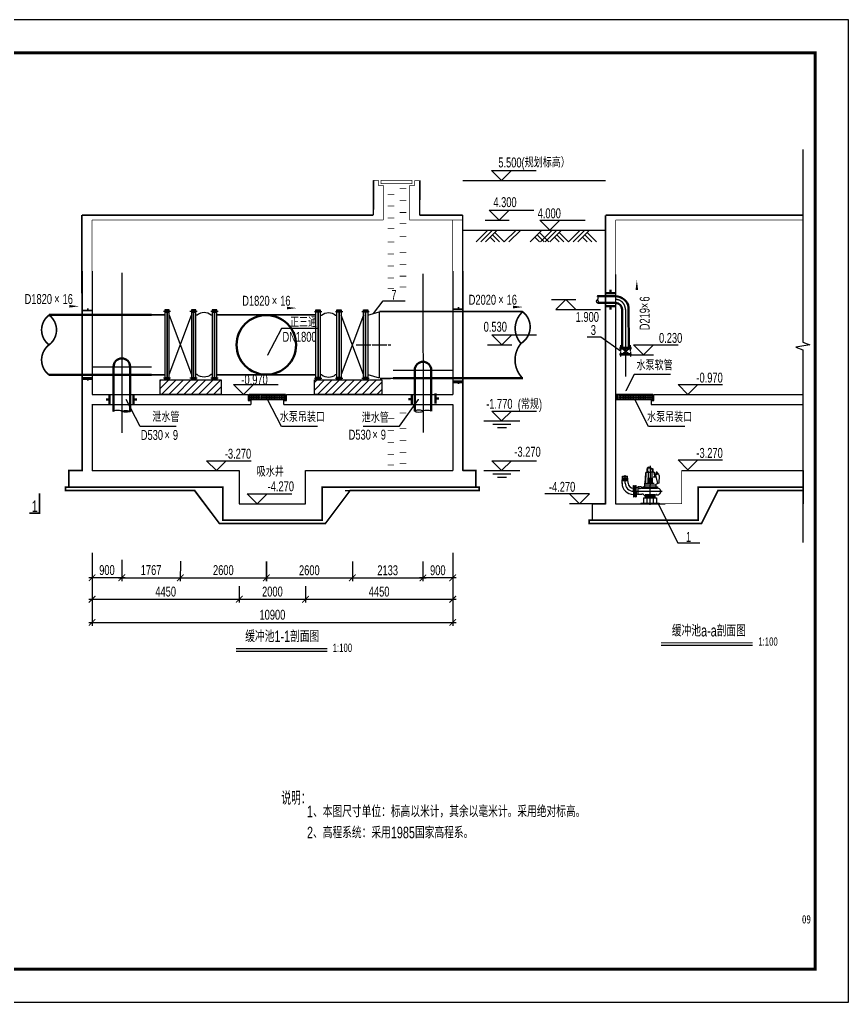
# Model space of a CAD drawing. Header units: millimetres. Extents: x 391693 to 1812786, y 295565 to 825568.
# Drawn here: x 1090551 to 1115595, y 402274 to 431974 of the extents above; entities that cross this region are included whole.
import ezdxf
from ezdxf.enums import TextEntityAlignment as Align

# ---------------------------------------------------------------- set-up
doc = ezdxf.new("R2010")
doc.units = ezdxf.units.MM
doc.header["$LTSCALE"] = 1000
doc.linetypes.add('CENTER', pattern=[50.8, 31.75, -6.35, 6.35, -6.35])
doc.linetypes.add('DOTE', pattern=[2.42, 2, -0.2, 0.02, -0.2])
for name, color, linetype in [('DIM_SYMB', 3, 'Continuous'), ('he -填充', 8, 'Continuous'), ('he-设备', 6, 'Continuous'), ('he-说明', 4, 'Continuous'), ('he-轴线', 8, 'DOTE'), ('TWT_ELEV', 3, 'Continuous'), ('TWT_SYMB', 3, 'Continuous'), ('图框', 7, 'Continuous'), ('地面线', 8, 'Continuous'), ('建筑', 2, 'Continuous'), ('标注', 3, 'Continuous'), ('管道、管件', 4, 'Continuous'), ('细部', 7, 'Continuous'), ('踏步', 2, 'Continuous'), ('阀门', 6, 'Continuous')]:
    doc.layers.add(name, color=color, linetype=linetype)
doc.layers.add('he-外墙', color=2, linetype='Continuous', lineweight=30)
doc.layers.add('he-管道', color=1, linetype='Continuous', lineweight=50)
doc.styles.add('HyStandard', font='fsdb_e.shx', dxfattribs={"width": 0.7, "bigfont": 'tjhzf.shx'})
doc.styles.add('HZ1', font='romans.shx', dxfattribs={"width": 0.65, "bigfont": 'hz1.shx'})
doc.styles.add('黑体', font='simhei.ttf', dxfattribs={"width": 0.8})
doc.dimstyles.new('STANDARD25', dxfattribs={"dimtxt": 300, "dimasz": 200, "dimexe": 100, "dimexo": 300, "dimgap": 80, "dimtad": 1, "dimdec": 0, "dimdsep": 46, "dimtxsty": 'HZ1', "dimblk": 'ARCHTICK', "dimcen": 1, "dimdle": 100, "dimclrd": 256, "dimclre": 256, "dimclrt": 256, "dimadec": 1, "dimazin": 2, "dimtfac": 1, "dimtdec": 0, "dimtix": 1, "dimtmove": 2, "dimatfit": 3, "dimldrblk": 'ARCHTICK', "dimfxl": 1, "dimtolj": 1, "dimtzin": 0, "dimlwd": -1, "dimlwe": -1, "dimarcsym": 0})

# ---------------------------------------------------------------- blocks, each defined once
blk = doc.blocks.new('A$C198E4941')
at = {"layer": 'he-设备', "linetype": 'DOTE', "ltscale": 0.01}
for p, q in [((0, 2020), (-152, 2020)), ((0, 0), (-152, 0))]:
    blk.add_line(p, q, dxfattribs=at)
at = {"layer": 'he-设备'}
for points in [[(-43, -47.5), (-43, 2067.5), (-109, 2067.5), (-109, -47.5)], [(-43, 1996), (-43, 2044), (-109, 2044), (-109, 1996)], [(-43, 24), (-43, -24), (-109, -24), (-109, 24)]]:
    blk.add_lwpolyline(points, close=True, dxfattribs=at)
blk = doc.blocks.new('A$C33117B8F')
at = {"layer": 'he-设备'}
for p, q in [((-459, 871), (211, -929)), ((-459, -929), (211, 871))]:
    blk.add_line(p, q, dxfattribs=at)
for p in [(-416, -1039), (320, -1039)]:
    blk.add_blockref('A$C198E4941', p, dxfattribs=at)
blk = doc.blocks.new('A$C4F47306D')
at = {"layer": 'he-设备'}
for points in [[(219, 830), (181, 830, 0.346931), (-243, 830), (-281, 830)], [(219, -970), (181, -970, -0.346931), (-243, -970), (-281, -970)]]:
    blk.add_lwpolyline(points, format="xyb", dxfattribs=at)
for p in [(-238, -1080), (328, -1080)]:
    blk.add_blockref('A$C198E4941', p, dxfattribs=at)
blk = doc.blocks.new('A$C57A05FC9')
at = {"layer": 'he-设备'}
for p, q in [((0, 1065), (348, 1165)), ((0, 1065), (0, -735)), ((348, 1165), (348, -835)), ((0, -735), (348, -835))]:
    blk.add_line(p, q, dxfattribs=at)
at = {"layer": 'he-设备', "linetype": 'DOTE', "ltscale": 0.1}
blk.add_line((-348, 165), (696, 165), dxfattribs=at)
blk = doc.blocks.new('_ArchTick')
at = {"layer": '细部', "color": 0, "const_width": 0.15}
blk.add_lwpolyline([(-0.5, -0.5), (0.5, 0.5)], dxfattribs=at)
blk = doc.blocks.new('*D66')
at = {"layer": 'Defpoints', "color": 0, "lineweight": 30, "transparency": 16777216}
for p in [(1092739, 416157), (1097189, 415157), (1097189, 414457)]:
    blk.add_point(p, dxfattribs=at)
at = {"layer": '标注', "color": 3, "transparency": 16777216}
for p, q in [((1092739, 415857), (1092739, 414357)), ((1097189, 414857), (1097189, 414357)), ((1092639, 414457), (1097289, 414457))]:
    blk.add_line(p, q, dxfattribs=at)
at = {"layer": '标注', "color": 3, "transparency": 16777216, "xscale": 200, "yscale": 200, "zscale": 200, "rotation": 180}
blk.add_blockref('_ArchTick', (1092739, 414457), dxfattribs=at)
at = {"layer": '标注', "color": 3, "transparency": 16777216, "xscale": 200, "yscale": 200, "zscale": 200}
blk.add_blockref('_ArchTick', (1097189, 414457), dxfattribs=at)
at = {"layer": '标注', "color": 3, "lineweight": -3, "transparency": 16777216, "insert": (1094964, 414687), "char_height": 300, "attachment_point": 5, "style": 'HyStandard'}
blk.add_mtext('\\A1;4450', dxfattribs=at)
blk = doc.blocks.new('*D67')
at = {"layer": 'Defpoints', "color": 0, "lineweight": 30, "transparency": 16777216}
for p in [(1097189, 415157), (1099189, 415157), (1099189, 414457)]:
    blk.add_point(p, dxfattribs=at)
at = {"layer": '标注', "color": 3, "transparency": 16777216}
for p, q in [((1097189, 414857), (1097189, 414357)), ((1099189, 414857), (1099189, 414357)), ((1097089, 414457), (1099289, 414457))]:
    blk.add_line(p, q, dxfattribs=at)
at = {"layer": '标注', "color": 3, "transparency": 16777216, "xscale": 200, "yscale": 200, "zscale": 200, "rotation": 180}
blk.add_blockref('_ArchTick', (1097189, 414457), dxfattribs=at)
at = {"layer": '标注', "color": 3, "transparency": 16777216, "xscale": 200, "yscale": 200, "zscale": 200}
blk.add_blockref('_ArchTick', (1099189, 414457), dxfattribs=at)
at = {"layer": '标注', "color": 3, "lineweight": -3, "transparency": 16777216, "insert": (1098189, 414687), "char_height": 300, "attachment_point": 5, "style": 'HyStandard'}
blk.add_mtext('\\A1;2000', dxfattribs=at)
blk = doc.blocks.new('*D68')
at = {"layer": 'Defpoints', "color": 0, "lineweight": 30, "transparency": 16777216}
for p in [(1103639, 416157), (1099189, 415157), (1103639, 414457)]:
    blk.add_point(p, dxfattribs=at)
at = {"layer": '标注', "color": 3, "transparency": 16777216}
for p, q in [((1103639, 415857), (1103639, 414357)), ((1099189, 414857), (1099189, 414357)), ((1099089, 414457), (1103739, 414457))]:
    blk.add_line(p, q, dxfattribs=at)
at = {"layer": '标注', "color": 3, "transparency": 16777216, "xscale": 200, "yscale": 200, "zscale": 200, "rotation": 180}
blk.add_blockref('_ArchTick', (1099189, 414457), dxfattribs=at)
at = {"layer": '标注', "color": 3, "transparency": 16777216, "xscale": 200, "yscale": 200, "zscale": 200}
blk.add_blockref('_ArchTick', (1103639, 414457), dxfattribs=at)
at = {"layer": '标注', "color": 3, "lineweight": -3, "transparency": 16777216, "insert": (1101414, 414687), "char_height": 300, "attachment_point": 5, "style": 'HyStandard'}
blk.add_mtext('\\A1;4450', dxfattribs=at)
blk = doc.blocks.new('*D69')
at = {"layer": 'Defpoints', "color": 0, "lineweight": 30, "transparency": 16777216}
for p in [(1092739, 416157), (1103639, 416157), (1103639, 413757)]:
    blk.add_point(p, dxfattribs=at)
at = {"layer": '标注', "color": 3, "transparency": 16777216}
for p, q in [((1092739, 415857), (1092739, 413657)), ((1103639, 415857), (1103639, 413657)), ((1092639, 413757), (1103739, 413757))]:
    blk.add_line(p, q, dxfattribs=at)
at = {"layer": '标注', "color": 3, "transparency": 16777216, "xscale": 200, "yscale": 200, "zscale": 200, "rotation": 180}
blk.add_blockref('_ArchTick', (1092739, 413757), dxfattribs=at)
at = {"layer": '标注', "color": 3, "transparency": 16777216, "xscale": 200, "yscale": 200, "zscale": 200}
blk.add_blockref('_ArchTick', (1103639, 413757), dxfattribs=at)
at = {"layer": '标注', "color": 3, "lineweight": -3, "transparency": 16777216, "insert": (1098189, 413987), "char_height": 300, "attachment_point": 5, "style": 'HyStandard'}
blk.add_mtext('\\A1;10900', dxfattribs=at)
blk = doc.blocks.new('A$C5FC2167B')
at = {"layer": 'he-设备'}
for p, q in [((-44.7, 24.1), (-40.5, 22.3)), ((-43.7, 25.8), (-44, -21.9)), ((-78, 4.8), (-77.3, 13.3)), ((-77.3, 13.3), (-71.3, 13.3)), ((-74.2, 4.8), (-74.2, 14.4)), ((-70.5, 4.8), (-71.3, 13.3)), ((-49.5, 16.9), (-50, 4.6)), ((-48.8, 16.9), (-49.2, 6.9)), ((-48.2, 18.1), (-43.7, 18.1)), ((-47.4, 18.1), (-47.4, 22.2)), ((-46.6, 18.9), (-46.6, 22.2)), ((-46.6, 18.9), (-45.8, 18.9)), ((-45.9, 18.1), (-46.3, 5)), ((-45.9, 18.1), (-45.5, 5)), ((-45.8, 18.1), (-45.8, 18.9)), ((-45, 23.3), (-40.8, 21.5)), ((-43.7, 18.1), (-44.1, 5)), ((-43.7, 18.1), (-43.3, 5)), ((-39.2, 18.1), (-43.7, 18.1)), ((-41.6, 18.1), (-42, 5)), ((-41, 18.9), (-41.7, 18.9)), ((-41.7, 18.1), (-41.7, 18.9)), ((-41.6, 18.1), (-41.2, 5)), ((-40.7, 19.2), (-40.7, 21.4)), ((-40.1, 12.6), (-37.2, 12.6)), ((-39.9, 19.2), (-39.9, 21.4)), ((-38.6, 16.9), (-38.5, 12.6)), ((-38, 16.9), (-37.8, 13)), ((-34.3, 4.3), (-36.7, 14.7)), ((-33.1, 15.7), (-36.6, 14.9)), ((-36.4, 15.6), (-36.2, 15)), ((-33.8, 16.3), (-36.3, 15.8)), ((-36.1, 17.9), (-35.7, 15.9)), ((-35.2, 18.3), (-35.9, 18.2)), ((-34.9, 18.2), (-34.4, 16.2)), ((-33.6, 16.2), (-33.5, 15.6)), ((-32.6, 13.9), (-33, 15.6)), ((-32.6, 13.9), (-33, 4.9)), ((-77.7, 7.8), (-70.8, 7.8)), ((-77.6, 9.1), (-70.9, 9.1)), ((-77.5, 10.1), (-71, 10.1)), ((-77.4, 11.3), (-71.1, 11.3)), ((-64.2, -5.2), (-64.2, 1.8)), ((-64.2, 1.8), (-63.2, 1.8)), ((-63.2, -5.2), (-63.2, 1.8)), ((-61.7, 1.8), (-60.7, 1.8)), ((-61.7, -5.2), (-61.7, 1.8)), ((-60.7, -5.2), (-60.7, 1.8)), ((-58.9, -0.9), (-58.4, 0.6)), ((-58.4, 0.6), (-57.3, 0.6)), ((-55.9, 0.6), (-54.5, 0.6)), ((-54.5, 0.6), (-54.4, -0.6)), ((-52.7, 0.1), (-34.7, 0.1)), ((-52.7, 0.1), (-52.7, -1.4)), ((-50.7, 4.6), (-38.7, 4.6)), ((-50.7, 4.6), (-50.7, 1.1)), ((-50.7, 2.6), (-36.7, 2.6)), ((-49.2, 6.9), (-50, 4.6)), ((-36.7, 2.6), (-36.7, 1.1)), ((-33, 4.9), (-36.1, 3.5)), ((-34.7, 0.1), (-34.7, -1.4)), ((-64.2, -5.2), (-29, -5.2)), ((-64.2, -5.2), (-64.2, -12.2)), ((-62.5, -0.9), (-63.2, -0.2)), ((-63.2, -5.2), (-63.2, -12.2)), ((-62.5, -9.4), (-63.2, -10.2)), ((-61.7, -0.2), (-62.5, -0.9)), ((-62.5, -5.2), (-62.5, -0.9)), ((-62.5, -5.2), (-62.5, -9.4)), ((-61.7, -10.2), (-62.5, -9.4)), ((-61.7, -5.2), (-61.7, -12.2)), ((-60.7, -5.2), (-60.7, -12.2)), ((-58.7, -2.1), (-58.7, -7.8)), ((-58.2, -8.7), (-53.9, -8.7)), ((-52.7, -0.7), (-34.7, -0.7)), ((-52.7, -1.4), (-34.5, -1.4)), ((-51, -10.2), (-37, -10.2)), ((-49.7, -9.2), (-37.7, -9.2)), ((-49.7, -10.2), (-49.7, -13.2)), ((-37.7, -10.2), (-37.7, -13.2)), ((-37, -10.2), (-37, -10.2)), ((-64.2, -12.2), (-63.2, -12.2)), ((-61.7, -12.2), (-60.7, -12.2)), ((-55, -19.7), (-32.5, -19.7)), ((-55, -19.7), (-55, -20.7)), ((-55, -20.7), (-32.5, -20.7)), ((-51.7, -13.2), (-35.7, -13.2)), ((-51.7, -13.2), (-51.7, -19.7)), ((-49.7, -12.2), (-37.7, -12.2)), ((-47.5, -13.2), (-47.5, -19.7)), ((-40, -13.2), (-40, -19.7)), ((-35.7, -13.2), (-35.7, -19.7)), ((-32.5, -19.7), (-32.5, -20.7))]:
    blk.add_line(p, q, dxfattribs=at)
for centre, radius, start, end in [((-45.4, 22.2), 2, 66.6287, 180), ((-48.2, 16.8), 1.25, 90, 177.7256), ((-47.6, 16.8), 1.25, 90, 177.7256), ((-45.4, 22.2), 1.2, 66.6287, 180), ((-41, 19.2), 0.3, 270, 0), ((-41, 19.2), 1.1, 270, 0), ((-40.9, 21.4), 0.2, 0, 66.6287), ((-40.9, 21.4), 1, 0, 66.6287), ((-39.9, 16.8), 1.25, 2.2744, 90), ((-39.2, 16.8), 1.25, 2.2744, 90), ((-37.4, 13), 0.4, 182.2744, 270), ((-37.2, 13.3), 0.75, 270, 12.8162), ((-36.6, 14.7), 0.15, 102.8162, 192.8162), ((-36.2, 15.6), 0.15, 102.8162, 192.8162), ((-35.9, 17.9), 0.25, 102.8162, 192.8162), ((-35.1, 18.1), 0.25, 12.8162, 102.8162), ((-33.8, 16.2), 0.15, 12.8162, 102.8162), ((-33.1, 15.5), 0.15, 12.8162, 102.8162), ((-64.2, 4.8), 13.8, 180, 270), ((-64.2, 4.8), 10, 180, 270), ((-64.2, 4.8), 6.25, 180, 270), ((-56.6, 0.6), 0.722, 180, 0), ((-51.7, 1.1), 1, 270, 0), ((-45.9, 5), 0.419, 178.1661, 1.8339), ((-43.7, 5), 0.419, 178.1661, 1.8339), ((-41.6, 5), 0.419, 178.1661, 1.8339), ((-35.7, 2.6), 1, 113.8667, 180), ((-35.7, 1.1), 1, 180, 270), ((-58.9, 1.6), 2.58, 224.4477, 270.8769), ((-57.9, -12.1), 3.41, 94.0398, 145.0882), ((-56.3, 2.6), 4.34, 240.6773, 290.885), ((-53.5, -0.5), 0.93, 188.9642, 326.3129), ((-53.5, -11.5), 2.85, 28.2238, 97.6713), ((-36.1, -10.1), 0.861, 69.9693, 183.7395), ((-34.7, -5.5), 4.04, 253.3921, 87.2008)]:
    blk.add_arc(centre, radius, start, end, dxfattribs=at)
at = {"layer": 'he-设备', "linetype": 'ByBlock'}
blk.add_point((-78, 4.8), dxfattribs=at)
blk = doc.blocks.new('A$C789374DD')
at = {"layer": 'he-设备', "linetype": 'DOTE', "ltscale": 0.01}
for p, q in [((76, 11), (-76, 11)), ((76, -284), (-76, -284))]:
    blk.add_line(p, q, dxfattribs=at)
at = {"layer": 'he-设备'}
for points in [[(12, -306), (12, 34), (-12, 34), (-12, -306)], [(12, 0), (12, 22), (-12, 22), (-12, 0)], [(12, -295), (12, -273), (-12, -273), (-12, -295)]]:
    blk.add_lwpolyline(points, close=True, dxfattribs=at)
blk = doc.blocks.new('A$C69CC35ED')
at = {"layer": 'he-设备'}
for p, q in [((-76, 100), (76, -100)), ((-76, -100), (76, 100))]:
    blk.add_line(p, q, dxfattribs=at)
at = {"layer": 'he-说明'}
for p in [(-88, 136), (88, 137)]:
    blk.add_blockref('A$C789374DD', p, dxfattribs=at)
blk = doc.blocks.new('*D106')
at = {"layer": 'Defpoints', "color": 0, "lineweight": 30, "transparency": 16777216}
for p in [(1092739, 415944), (1093639, 415944), (1092739, 415107)]:
    blk.add_point(p, dxfattribs=at)
at = {"layer": '标注', "color": 3, "transparency": 16777216}
for p, q in [((1092739, 415644), (1092739, 415007)), ((1093639, 415644), (1093639, 415007)), ((1093739, 415107), (1092639, 415107))]:
    blk.add_line(p, q, dxfattribs=at)
at = {"layer": '标注', "color": 3, "transparency": 16777216, "xscale": 200, "yscale": 200, "zscale": 200, "rotation": 180}
blk.add_blockref('_ArchTick', (1092739, 415107), dxfattribs=at)
at = {"layer": '标注', "color": 3, "transparency": 16777216, "xscale": 200, "yscale": 200, "zscale": 200}
blk.add_blockref('_ArchTick', (1093639, 415107), dxfattribs=at)
at = {"layer": '标注', "color": 3, "lineweight": -3, "transparency": 16777216, "insert": (1093189, 415337), "char_height": 300, "attachment_point": 5, "style": 'HyStandard'}
blk.add_mtext('\\A1;900', dxfattribs=at)
blk = doc.blocks.new('*D107')
at = {"layer": 'Defpoints', "color": 0, "lineweight": 30, "transparency": 16777216}
for p in [(1102738, 415949), (1103638, 415949), (1102738, 415102)]:
    blk.add_point(p, dxfattribs=at)
at = {"layer": '标注', "color": 3, "transparency": 16777216}
for p, q in [((1102738, 415602), (1102738, 415002)), ((1103638, 415602), (1103638, 415002)), ((1103738, 415102), (1102638, 415102))]:
    blk.add_line(p, q, dxfattribs=at)
at = {"layer": '标注', "color": 3, "transparency": 16777216, "xscale": 200, "yscale": 200, "zscale": 200, "rotation": 180}
blk.add_blockref('_ArchTick', (1102738, 415102), dxfattribs=at)
at = {"layer": '标注', "color": 3, "transparency": 16777216, "xscale": 200, "yscale": 200, "zscale": 200}
blk.add_blockref('_ArchTick', (1103638, 415102), dxfattribs=at)
at = {"layer": '标注', "color": 3, "lineweight": -3, "transparency": 16777216, "insert": (1103188, 415332), "char_height": 300, "attachment_point": 5, "style": 'HyStandard'}
blk.add_mtext('\\A1;900', dxfattribs=at)
blk = doc.blocks.new('tk')
at = {"layer": '图框'}
blk.add_lwpolyline([(977182, 500529), (1019182, 500529), (1019182, 470829), (977182, 470829)], close=True, dxfattribs=at)
at = {"layer": '图框', "linetype": 'Continuous', "const_width": 90}
blk.add_lwpolyline([(1018182, 471829), (980182, 471829), (980182, 499529), (1018182, 499529)], close=True, dxfattribs=at)
blk = doc.blocks.new('*D151')
at = {"layer": 'Defpoints', "color": 0, "lineweight": 30, "transparency": 16777216}
for p in [(1093639, 422145), (1095406, 422145), (1095406, 415107)]:
    blk.add_point(p, dxfattribs=at)
at = {"layer": '标注', "color": 3, "transparency": 16777216}
for p, q in [((1093539, 415107), (1095506, 415107)), ((1093639, 415108), (1093639, 415007)), ((1095406, 415108), (1095406, 415007))]:
    blk.add_line(p, q, dxfattribs=at)
at = {"layer": '标注', "color": 3, "transparency": 16777216, "xscale": 200, "yscale": 200, "zscale": 200, "rotation": 180}
blk.add_blockref('_ArchTick', (1093639, 415107), dxfattribs=at)
at = {"layer": '标注', "color": 3, "transparency": 16777216, "xscale": 200, "yscale": 200, "zscale": 200}
blk.add_blockref('_ArchTick', (1095406, 415107), dxfattribs=at)
at = {"layer": '标注', "color": 3, "lineweight": -3, "transparency": 16777216, "insert": (1094523, 415337), "char_height": 300, "attachment_point": 5, "style": 'HyStandard'}
blk.add_mtext('\\A1;1767', dxfattribs=at)
blk = doc.blocks.new('*D152')
at = {"layer": 'Defpoints', "color": 0, "lineweight": 30, "transparency": 16777216}
for p in [(1095420, 422145), (1098020, 422140), (1098006, 415102)]:
    blk.add_point(p, dxfattribs=at)
at = {"layer": '标注', "color": 3, "transparency": 16777216}
for p, q in [((1095407, 415607), (1095406, 415007)), ((1098007, 415602), (1098006, 415002)), ((1095306, 415107), (1098106, 415102))]:
    blk.add_line(p, q, dxfattribs=at)
at = {"layer": '标注', "color": 3, "transparency": 16777216, "xscale": 200, "yscale": 200, "zscale": 200}
for p, rotation in [((1095406, 415107), 179.8897735497734), ((1098006, 415102), 359.8897735497735)]:
    blk.add_blockref('_ArchTick', p, dxfattribs=dict(at, rotation=rotation))
at = {"layer": '标注', "color": 3, "lineweight": -3, "transparency": 16777216, "insert": (1096706, 415335), "char_height": 300, "attachment_point": 5, "rotation": 359.8898, "style": 'HyStandard'}
blk.add_mtext('\\A1;2600', dxfattribs=at)
blk = doc.blocks.new('*D153')
at = {"layer": 'Defpoints', "color": 0, "lineweight": 30, "transparency": 16777216}
for p in [(1098005, 422145), (1100605, 422145), (1100605, 415102)]:
    blk.add_point(p, dxfattribs=at)
at = {"layer": '标注', "color": 3, "transparency": 16777216}
for p, q in [((1098005, 415602), (1098005, 415002)), ((1100605, 415602), (1100605, 415002)), ((1097905, 415102), (1100705, 415102))]:
    blk.add_line(p, q, dxfattribs=at)
at = {"layer": '标注', "color": 3, "transparency": 16777216, "xscale": 200, "yscale": 200, "zscale": 200, "rotation": 180}
blk.add_blockref('_ArchTick', (1098005, 415102), dxfattribs=at)
at = {"layer": '标注', "color": 3, "transparency": 16777216, "xscale": 200, "yscale": 200, "zscale": 200}
blk.add_blockref('_ArchTick', (1100605, 415102), dxfattribs=at)
at = {"layer": '标注', "color": 3, "lineweight": -3, "transparency": 16777216, "insert": (1099305, 415332), "char_height": 300, "attachment_point": 5, "style": 'HyStandard'}
blk.add_mtext('\\A1;2600', dxfattribs=at)
blk = doc.blocks.new('*D154')
at = {"layer": 'Defpoints', "color": 0, "lineweight": 30, "transparency": 16777216}
for p in [(1100605, 422145), (1102738, 422145), (1102738, 415102)]:
    blk.add_point(p, dxfattribs=at)
at = {"layer": '标注', "color": 3, "transparency": 16777216}
for p, q in [((1100605, 415602), (1100605, 415002)), ((1102738, 415602), (1102738, 415002)), ((1100505, 415102), (1102838, 415102))]:
    blk.add_line(p, q, dxfattribs=at)
at = {"layer": '标注', "color": 3, "transparency": 16777216, "xscale": 200, "yscale": 200, "zscale": 200, "rotation": 180}
blk.add_blockref('_ArchTick', (1100605, 415102), dxfattribs=at)
at = {"layer": '标注', "color": 3, "transparency": 16777216, "xscale": 200, "yscale": 200, "zscale": 200}
blk.add_blockref('_ArchTick', (1102738, 415102), dxfattribs=at)
at = {"layer": '标注', "color": 3, "lineweight": -3, "transparency": 16777216, "insert": (1101672, 415332), "char_height": 300, "attachment_point": 5, "style": 'HyStandard'}
blk.add_mtext('\\A1;2133', dxfattribs=at)

msp = doc.modelspace()

# ---------------------------------------------------------------- hatches: boundary and pattern name
at = {"layer": 'he -填充'}
h = msp.add_hatch(dxfattribs=at)
h.set_pattern_fill('ANSI31', color=256, scale=100)
h.set_pattern_definition([(45, (1008114.54, 462115.89), (-112.2532, 112.2532), [])])
h.paths.add_polyline_path([(1096644, 420645.5), (1096644, 421088), (1094794.5, 421088), (1094794.5, 420645.5)])
h = msp.add_hatch(dxfattribs=at)
h.set_pattern_fill('ANSI31', color=256, scale=100)
h.set_pattern_definition([(45, (1013500.54, 462115.89), (-112.2532, 112.2532), [])])
h.paths.add_polyline_path([(1101495.5, 420645.5), (1101495.5, 421088), (1099460.2, 421088), (1099460.2, 420645.5)])
at = {"layer": 'he-设备'}
h = msp.add_hatch(dxfattribs=at)
h.set_pattern_fill('虚线方格', color=256, scale=50)
h.set_pattern_definition([(0, (1019217.594, 462115.886), (0, 50), [9, -7.5, 9, -7.5, 9, -8]), (90, (1019263.594, 462119.886), (-50, 3e-15), [9, -7.5, 9, -7.5, 9, -8])])
h.paths.add_polyline_path([(1108588.1, 420645.5), (1108588.1, 420495.5), (1109138.1, 420495.5), (1109138.1, 420645.5)])
h.paths.add_polyline_path([(1109138.1, 420645.5), (1109138.1, 420495.5), (1109688.1, 420495.5), (1109688.1, 420645.5)])
at = {"layer": '阀门'}
h = msp.add_hatch(dxfattribs=at)
h.set_pattern_fill('虚线方格', color=6, scale=50)
h.set_pattern_definition([(0, (1008118.54, 462115.886), (0, 50), [9, -7.5, 9, -7.5, 9, -8]), (90, (1008164.54, 462119.886), (-50, 3e-15), [9, -7.5, 9, -7.5, 9, -8])])
h.paths.add_polyline_path([(1097489, 420645.5), (1097489, 420495.5), (1098039, 420495.5), (1098039, 420645.5)])
h.paths.add_polyline_path([(1098039, 420645.5), (1098039, 420495.5), (1098589, 420495.5), (1098589, 420645.5)])

# ---------------------------------------------------------------- linework, layer by layer
at = {"color": 8, "linetype": 'CENTER', "lineweight": 30, "ltscale": 15}
for p, q in [((1093639, 424320.4), (1093639, 419490.2)), ((1102739.1, 424288.7), (1102740.8, 419500.5)), ((1108858.1, 423215.5), (1108858.1, 421187.4)), ((1092739, 421485.5), (1094539, 421485.5)), ((1101839.1, 421385.5), (1103639.1, 421385.5))]:
    msp.add_line(p, q, dxfattribs=at)
at = {"lineweight": 30, "ltscale": 0.5, "const_width": 0.5}
for points in [[(1102339.1, 425915.5), (1103639.1, 425915.5)], [(1110058.1, 425915.5), (1108558.1, 425915.5)], [(1108558.1, 425115.5), (1108558.1, 425264.9)], [(1102337.9, 421133.1), (1101437.9, 421133.1)], [(1102740.4, 420645.5), (1102490.4, 420645.5), (1102490.4, 420849.2)], [(1103639.1, 420645.5), (1102739.1, 420645.5), (1102739.1, 420945.4)], [(1102740.4, 420645.1), (1102990.4, 420645.1), (1102990.4, 420904.2)], [(1103138.2, 420645.5), (1102338.2, 420645.5)], [(1095689, 417745.5), (1095839, 417745.5)], [(1096839, 416745.5), (1096589, 416745.5)], [(1099389, 416745.5), (1099539, 416745.5)], [(1099789, 416745.5), (1099789, 416745.5)], [(1110558.1, 416845.5), (1111058.1, 416845.5)], [(1110658.1, 416745.5), (1111158.1, 416745.5)]]:
    msp.add_lwpolyline(points, dxfattribs=at)
at = {"const_width": 0.5}
for points in [[(1108258.1, 424275.5), (1108258.1, 424575.5)], [(1092739.1, 424375.5), (1092774.1, 424375.5)]]:
    msp.add_lwpolyline(points, dxfattribs=at)
at = {"color": 8, "linetype": 'CENTER', "lineweight": 30, "ltscale": 15, "const_width": 0.5}
for points in [[(1108558.1, 423515.5), (1105878.1, 423515.5)], [(1098005, 421235.5), (1098005, 423045.5)], [(1106539.2, 422145.5), (1090770.8, 422145.5)]]:
    msp.add_lwpolyline(points, dxfattribs=at)
at = {"lineweight": 30, "const_width": 0.5}
msp.add_lwpolyline([(1093639, 420345.5), (1092739, 420345.5)], dxfattribs=at)
at = {"layer": 'DIM_SYMB'}
for points in [[(1109202.6, 422509.7, 0, 0, 0), (1109202.6, 423830.4, 0, 0, 0), (1109202.6, 424103.6, 0, 80, 0), (1109202.6, 423803.6, 0, 0, 0)], [(1090754.6, 423311.4, 0, 0, 0), (1092075.4, 423311.4, 0, 0, 0), (1092348.5, 423311.4, 0, 80, 0), (1092048.5, 423311.4, 0, 0, 0)], [(1097331.7, 423257.8, 0, 0, 0), (1098652.4, 423257.8, 0, 0, 0), (1098925.6, 423257.8, 0, 80, 0), (1098625.6, 423257.8, 0, 0, 0)], [(1104170.8, 423288.7, 0, 0, 0), (1105491.5, 423288.7, 0, 0, 0), (1105764.7, 423288.7, 0, 80, 0), (1105464.7, 423288.7, 0, 0, 0)]]:
    msp.add_lwpolyline(points, format="xyseb", dxfattribs=at)
for points in [[(1099554.1, 422641.8), (1098459.3, 422641.8), (1098040.6, 421835.1)], [(1110219, 421245.6), (1109124.2, 421245.6), (1108870.3, 420756.4)], [(1095284.7, 419683), (1094189.8, 419683), (1093771.2, 420489.7)], [(1099555.6, 419682.9), (1098460.8, 419682.9), (1098042.1, 420489.5)], [(1100932.2, 419687.7), (1102027, 419689.7), (1102603.8, 420490.5)], [(1110654.7, 419682.9), (1109559.8, 419682.9), (1109141.2, 420489.5)], [(1097091.7, 412891.9), (1099848.7, 412891.9)], [(1109937.5, 413070.5), (1112694.4, 413070.5)]]:
    msp.add_lwpolyline(points, dxfattribs=at)
at = {"layer": 'DIM_SYMB', "const_width": 13.3}
for points in [[(1098043.7, 421841, 1), (1098037.6, 421829.2, 1)], [(1108873.3, 420762.3, 1), (1108867.2, 420750.4, 1)], [(1093774.3, 420483.8, 1), (1093768.1, 420495.6, 1)], [(1098045.2, 420483.6, 1), (1098039, 420495.5, 1)], [(1102601, 420491.2, -1), (1102607.1, 420503.1, -1)], [(1109144.2, 420483.6, 1), (1109138.1, 420495.5, 1)]]:
    msp.add_lwpolyline(points, format="xyb", close=True, dxfattribs=at)
at = {"layer": 'DIM_SYMB', "const_width": 35}
for points in [[(1109936.1, 413140.5), (1112698.1, 413140.5)], [(1097090.4, 412961.9), (1099852.4, 412961.9)]]:
    msp.add_lwpolyline(points, dxfattribs=at)
at = {"layer": 'he-外墙'}
for p, q in [((1108258.1, 424574.3), (1108258.1, 417345.5)), ((1092439.1, 424374.7), (1092439.1, 418345.5)), ((1092739.1, 424375.5), (1092739.1, 420645.5)), ((1103639.1, 424373.7), (1103639.1, 420645.5)), ((1108558.1, 424274.3), (1108558.1, 417345.5)), ((1092739.1, 420645.5), (1097459, 420645.5)), ((1098619, 420645.5), (1103639.1, 420645.5)), ((1092739.1, 420345.5), (1097539, 420345.5)), ((1092739.1, 420345.5), (1092739.1, 418345.5)), ((1097459, 420465.5), (1097539, 420465.5)), ((1098539, 420465.5), (1098619, 420465.5)), ((1098539, 420345.5), (1103639.1, 420345.5)), ((1109638.1, 420465.5), (1109718.1, 420465.5)), ((1109638.1, 420465.5), (1109638.1, 420345.5)), ((1092039.1, 418345.5), (1092439.1, 418345.5)), ((1092039.1, 418345.5), (1092439.1, 418345.5)), ((1092039.1, 417845.5), (1092039.1, 418345.5)), ((1092739.1, 418345.5), (1097189, 418345.5)), ((1099189, 418345.5), (1103639.1, 418345.5)), ((1104339.1, 418345.5), (1103939.1, 418345.5)), ((1104339.1, 417845.5), (1104339.1, 418345.5)), ((1110558.1, 418345.5), (1114219.8, 418345.5)), ((1114227.8, 418345.5), (1114227.8, 417345.5)), ((1091939.1, 417845.5), (1096689, 417845.5)), ((1091939.1, 417745.5), (1091939.1, 417845.5)), ((1091939.1, 417745.5), (1095689, 417745.5)), ((1096589, 416745.5), (1095839, 417745.5)), ((1099689, 417845.5), (1104439.1, 417845.5)), ((1099789, 416745.5), (1100539, 417745.5)), ((1100389, 417745.5), (1104439.1, 417745.5)), ((1104439.1, 417745.5), (1104439.1, 417845.5)), ((1111658.1, 417745.5), (1114219.8, 417745.5)), ((1107858.1, 417345.5), (1108258.1, 417345.5)), ((1107858.1, 417345.5), (1108258.1, 417345.5)), ((1107858.1, 416845.5), (1107858.1, 417345.5)), ((1108558.1, 417345.5), (1110058.1, 417345.5)), ((1107758.1, 416845.5), (1110558.1, 416845.5)), ((1107758.1, 416745.5), (1107758.1, 416845.5)), ((1107758.1, 416745.5), (1110658.1, 416745.5))]:
    msp.add_line(p, q, dxfattribs=at)
for points in [[(1097459, 420645.5), (1097459, 420465.5)], [(1098619, 420465.5), (1098619, 420645.5)], [(1109718.1, 420465.5), (1109718.1, 420645.5)], [(1097539, 420465.5), (1097539, 420345.5)], [(1098539, 420345.5), (1098539, 420465.5)], [(1097189, 418345.5), (1097189, 417345.5), (1099189, 417345.5), (1099189, 418345.5)], [(1096689, 417845.5), (1096689, 416845.5), (1099689, 416845.5), (1099689, 417845.5)], [(1096689, 416745.5), (1099389, 416745.5)]]:
    msp.add_lwpolyline(points, dxfattribs=at)
at = {"layer": 'he-管道', "ltscale": 0.4}
for p, q in [((1108011.6, 423615.5), (1108558.1, 423615.5)), ((1108258.1, 423712.4), (1108558.1, 423712.9)), ((1108407.9, 423812.6), (1108408.1, 423712.6)), ((1108013.4, 423415.5), (1108558.1, 423415.5)), ((1108258.1, 423318.5), (1108558.1, 423318)), ((1108407.9, 423218.3), (1108408.1, 423318.3)), ((1108953.5, 423275.9), (1108958.1, 422069.5)), ((1091439, 423055.5), (1094539, 423055.5)), ((1108758.1, 423215.5), (1108758.1, 422069.5)), ((1093389, 421485.5), (1093389, 420135.5)), ((1093889, 421485.7), (1093890.2, 420135.5)), ((1091439, 421235.5), (1094039, 421235.5)), ((1094039, 421235.5), (1094539, 421235.5)), ((1102490.1, 421386.2), (1102493.8, 420142.7)), ((1102989, 421263.3), (1102991, 420163.3)), ((1102990.1, 421386.4), (1102991, 420145.3)), ((1092439.1, 421135.5), (1092738.8, 421135.5)), ((1092439.1, 421115.5), (1092738.8, 421115.5)), ((1101839, 421135.5), (1102539, 421135.5)), ((1102539, 421135.5), (1105753.4, 421135.5)), ((1103639, 421035.5), (1103938.8, 421035.5)), ((1103639.1, 421015.5), (1103938.8, 421015.5)), ((1093263.7, 420645.5), (1093263.7, 420345.5)), ((1093989, 420645.5), (1093989, 420345.5)), ((1102398.5, 420652.5), (1102399.1, 420352.5)), ((1103114.9, 420670.9), (1103115.4, 420370.9)), ((1093163.7, 420495.5), (1093263.7, 420495.5)), ((1094089, 420495.5), (1093989, 420495.5)), ((1102298.8, 420502.3), (1102398.8, 420502.5)), ((1103215.2, 420521.1), (1103115.2, 420520.9))]:
    msp.add_line(p, q, dxfattribs=at)
msp.add_circle((1098005, 422145.5), 900, dxfattribs=at)
for centre, radius, start, end in [((1108558.4, 423215.8), 399.7, 8.65848, 90.03945), ((1108558.1, 423215.5), 200, 0, 90), ((1093639, 421485.5), 250, 0, 180), ((1102740.1, 421385.5), 250, 0.16522, 179.83478)]:
    msp.add_arc(centre, radius, start, end, dxfattribs=at)
at = {"layer": 'he-说明'}
for p, q in [((1104576.3, 419845.5), (1105666.8, 419845.5)), ((1104848.9, 419745.5), (1105394.2, 419745.5)), ((1104988, 419645.5), (1105260.6, 419645.5)), ((1104576.3, 418345.5), (1105666.8, 418345.5)), ((1104848.9, 418245.5), (1105394.2, 418245.5)), ((1104988, 418145.5), (1105260.6, 418145.5))]:
    msp.add_line(p, q, dxfattribs=at)
at = {"layer": 'he-说明', "const_width": 0.5}
for points in [[(1108774.7, 421845.5), (1108774.7, 418178.6)], [(1108921.7, 421845.5), (1108921.7, 418178.6)]]:
    msp.add_lwpolyline(points, dxfattribs=at)
at = {"layer": 'he-说明'}
for points in [[(1094794.5, 421088), (1096644, 421088), (1096644, 420645.5), (1094794.5, 420645.5)], [(1099460.2, 421088), (1101495.5, 421088), (1101495.5, 420645.5), (1099460.2, 420645.5)]]:
    msp.add_lwpolyline(points, close=True, dxfattribs=at)
for centre, major_axis, ratio in [((1108008.2, 423564.4), (0, -50), 0.5342838), ((1093510.5, 420135.5), (121.5, 0), 0.2199061)]:
    msp.add_ellipse(centre, major_axis=major_axis, ratio=ratio, start_param=0, end_param=3.1415927, dxfattribs=at)
for centre, major_axis, ratio in [((1108008.2, 423464.4), (0, -50), 0.5342838), ((1093760.7, 420135.5), (128.4, 0), 0.2080971)]:
    msp.add_ellipse(centre, major_axis=major_axis, ratio=ratio, dxfattribs=at)
at = {"layer": 'he-说明', "extrusion": (0, 0, -1)}
msp.add_ellipse((1102614.2, 420142.9), major_axis=(-120.4, -0.2), ratio=0.2218119, dxfattribs=at)
msp.add_ellipse((1102862.7, 420143.8), major_axis=(-125.8, -0.2), ratio=0.2123907, start_param=0, end_param=3.1415927, dxfattribs=at)
at = {"layer": 'he-轴线', "ltscale": 0.4, "const_width": 0.5}
msp.add_lwpolyline([(1108258.1, 425915.5), (1103639.1, 425915.5)], dxfattribs=at)
at = {"layer": 'he-轴线', "ltscale": 0.4}
msp.add_arc((1108558.1, 423215.5), 300, 0, 90, dxfattribs=at)
at = {"layer": 'TWT_ELEV'}
for p, q in [((1105114.2, 427115.5), (1104814.2, 427415.5)), ((1104814.2, 427415.5), (1106163.4, 427415.5)), ((1105114.2, 427115.5), (1105414.2, 427415.5)), ((1104686.8, 427115.5), (1105414.2, 427115.5)), ((1105042.1, 425915.5), (1104742.1, 426215.5)), ((1104742.1, 426215.5), (1106091.2, 426215.5)), ((1105042.1, 425915.5), (1105342.1, 426215.5)), ((1104614.6, 425915.5), (1105342.1, 425915.5)), ((1106574.8, 425615.5), (1106274.8, 425915.5)), ((1106274.8, 425915.5), (1107640.8, 425915.5)), ((1106574.8, 425615.5), (1106874.8, 425915.5)), ((1106147.4, 425615.5), (1106874.8, 425615.5)), ((1106626.6, 423515.5), (1107354, 423515.5)), ((1107054, 423515.5), (1106754, 423215.5)), ((1107054, 423515.5), (1107354, 423215.5)), ((1106754, 423215.5), (1108103.2, 423215.5)), ((1105121.6, 422145.5), (1104821.6, 422445.5)), ((1104821.6, 422445.5), (1106170.7, 422445.5)), ((1105121.6, 422145.5), (1105421.6, 422445.5)), ((1104694.2, 422145.5), (1105421.6, 422145.5)), ((1109402.4, 421845.5), (1109102.4, 422145.5)), ((1109102.4, 422145.5), (1110451.5, 422145.5)), ((1109402.4, 421845.5), (1109702.4, 422145.5)), ((1109016.4, 421845.5), (1109702.4, 421845.5)), ((1097317.1, 420645.5), (1097017.1, 420945.5)), ((1097017.1, 420945.5), (1098366.2, 420945.5)), ((1097317.1, 420645.5), (1097617.1, 420945.5)), ((1110746.6, 420645.5), (1110446.6, 420945.5)), ((1110446.6, 420945.5), (1111795.8, 420945.5)), ((1110746.6, 420645.5), (1111046.6, 420945.5)), ((1096109.5, 420645.5), (1096795.5, 420645.5)), ((1110360.6, 420645.5), (1111046.6, 420645.5)), ((1105116.7, 419845.5), (1104816.7, 420145.5)), ((1104816.7, 420145.5), (1106165.8, 420145.5)), ((1105116.7, 419845.5), (1105416.7, 420145.5)), ((1104576.3, 419845.5), (1105416.7, 419845.5)), ((1096495.5, 418345.5), (1096195.5, 418645.5)), ((1096195.5, 418645.5), (1097544.7, 418645.5)), ((1096495.5, 418345.5), (1096795.5, 418645.5)), ((1105116.7, 418345.5), (1104816.7, 418645.5)), ((1104816.7, 418645.5), (1106165.8, 418645.5)), ((1105116.7, 418345.5), (1105416.7, 418645.5)), ((1110746.6, 418369.7), (1110446.6, 418669.7)), ((1110446.6, 418669.7), (1111795.8, 418669.7)), ((1110746.6, 418369.7), (1111046.6, 418669.7)), ((1096064.9, 418345.5), (1096795.5, 418345.5)), ((1104686, 418345.5), (1105416.7, 418345.5)), ((1097729.2, 417345.5), (1097429.2, 417645.5)), ((1097429.2, 417645.5), (1098778.3, 417645.5)), ((1097729.2, 417345.5), (1098029.2, 417645.5)), ((1107772.1, 417645.5), (1106422.9, 417645.5)), ((1107472.1, 417345.5), (1107172.1, 417645.5)), ((1107472.1, 417345.5), (1107772.1, 417645.5)), ((1097343.1, 417345.5), (1098029.2, 417345.5)), ((1107858.1, 417345.5), (1107172.1, 417345.5))]:
    msp.add_line(p, q, dxfattribs=at)
at = {"layer": 'TWT_SYMB'}
msp.add_lwpolyline([(1114219.8, 428045.3), (1114219.8, 422222.9), (1114429.8, 422146.5), (1114009.8, 422072.4), (1114219.8, 421997.9), (1114219.8, 416175.5)], dxfattribs=at)
at = {"layer": 'TWT_SYMB', "const_width": 50}
msp.add_lwpolyline([(1090845.9, 417057.8), (1091153.2, 417057.8), (1091153.2, 417657.8)], dxfattribs=at)
at = {"layer": '地面线', "color": 8}
for p, q in [((1103939.1, 427115.5), (1105805.6, 427115.5)), ((1105378.9, 427115.5), (1108258.1, 427115.5)), ((1103939.1, 425615.5), (1105805.6, 425615.5)), ((1104702.2, 425615.5), (1104348.7, 425261.9)), ((1104843.7, 425615.5), (1104490.1, 425261.9)), ((1104985.1, 425615.5), (1104631.5, 425261.9)), ((1105550.8, 425615.5), (1105197.2, 425261.9)), ((1105692.2, 425615.5), (1105338.6, 425261.9)), ((1105378.9, 425615.5), (1108258.1, 425615.5)), ((1106333.6, 425615.5), (1105980.1, 425261.9)), ((1106642.1, 425615.5), (1106288.5, 425261.9)), ((1106783.5, 425615.5), (1106429.9, 425261.9)), ((1106924.9, 425615.5), (1106571.4, 425261.9)), ((1107490.6, 425615.5), (1107137, 425261.9)), ((1107632, 425615.5), (1107278.5, 425261.9)), ((1107773.4, 425615.5), (1107419.9, 425261.9)), ((1104772.9, 425403.3), (1104914.4, 425261.9)), ((1104843.7, 425474), (1105055.8, 425261.9)), ((1104914.4, 425544.7), (1105197.2, 425261.9)), ((1106121.5, 425403.3), (1106262.9, 425261.9)), ((1106192.2, 425474), (1106404.3, 425261.9)), ((1106262.9, 425544.7), (1106545.7, 425261.9)), ((1106712.8, 425403.3), (1106854.2, 425261.9)), ((1106783.5, 425474), (1106995.6, 425261.9)), ((1106854.2, 425544.7), (1107137, 425261.9)), ((1107561.3, 425403.3), (1107702.7, 425261.9)), ((1107632, 425474), (1107844.1, 425261.9)), ((1107702.7, 425544.7), (1107985.6, 425261.9))]:
    msp.add_line(p, q, dxfattribs=at)
at = {"layer": '地面线', "color": 8, "const_width": 0.5}
msp.add_lwpolyline([(1105114.2, 427115.5), (1099989.1, 427115.5)], dxfattribs=at)
at = {"layer": '建筑', "color": 2}
for p, q in [((1103939.1, 424375.5), (1103939.1, 418345.5)), ((1109718.1, 420645.5), (1114219.8, 420645.5)), ((1103639.1, 420345.5), (1103639.1, 418345.5)), ((1109638.1, 420345.5), (1114219.8, 420345.5))]:
    msp.add_line(p, q, dxfattribs=at)
at = {"layer": '建筑', "const_width": 49}
for points in [[(1101244, 427115.5), (1101239.1, 426065.5)], [(1102641.4, 427115.5), (1102639.1, 426065.3)], [(1092431.8, 426065.4), (1092439.1, 418345.5), (1092039.1, 418345.5), (1092039.1, 417845.5)], [(1092439.1, 426065.5), (1099989.1, 426065.5)], [(1101239.1, 426065.5), (1099989.1, 426065.5)], [(1102639.1, 426065.3), (1103639.1, 426065.5)], [(1103639.1, 426065.5), (1103939.1, 426065.5)], [(1103939.1, 425915.5), (1103939.1, 426065.5)], [(1103939.1, 425915.5), (1103939.1, 418345.5)], [(1108258.1, 426064.9), (1108258.1, 417345.5), (1107858.1, 417345.5), (1107858.1, 416845.5), (1111058.1, 416845.5), (1111058.1, 417845.5), (1114219.8, 417845.5)], [(1108258.1, 426064.9), (1114219.8, 426064.9)], [(1103939.1, 418345.5), (1104339.1, 418345.5), (1104339.1, 417845.5)], [(1091939.1, 417845.5), (1091939.1, 417745.5), (1095839, 417745.5), (1096589, 416745.5), (1099789, 416745.5), (1100539, 417745.5), (1104439.1, 417745.5), (1104439.1, 417845.5), (1099689, 417845.5), (1099689, 416845.5), (1096689, 416845.5), (1096689, 417845.5), (1091939.1, 417845.5)], [(1114219.8, 417745.5), (1111658.1, 417745.5), (1111158.1, 416745.5), (1107758.1, 416745.5), (1107758.1, 416845.5), (1107858.1, 416845.5)]]:
    msp.add_lwpolyline(points, dxfattribs=at)
at = {"layer": '建筑', "color": 2, "const_width": 20}
for points in [[(1101244, 427115.5), (1101394, 427115.5), (1101394, 426965.5), (1101544, 426965.5)], [(1102412.4, 427115.5), (1102412.4, 427015.5), (1101470.9, 427015.5), (1101470.9, 427115.5), (1102412.4, 427115.5)], [(1102641.4, 427113), (1102491.4, 427113), (1102491.4, 426963), (1102341.4, 426963)], [(1101539.1, 426965.5), (1101539.1, 425919.8)], [(1102341.4, 426963), (1102339.1, 426065.3)], [(1103639.1, 425915.5), (1102339.1, 425915.5), (1102339.1, 426638.2)], [(1092739.1, 425915.5), (1092739.1, 420645.5), (1094539, 420645.5), (1097459, 420645.5), (1097459, 420465.5), (1097539, 420465.5), (1097539, 420345.5), (1092739.1, 420345.5), (1092739.1, 418345.5), (1097189, 418345.5), (1097189, 417345.5), (1099189, 417345.5), (1099189, 418345.5), (1103639.1, 418345.5), (1103639.1, 420345.5), (1098539, 420345.5), (1098539, 420465.5), (1098619, 420465.5), (1098619, 420645.5), (1103639.1, 420645.5), (1103639.1, 425915.5), (1103939.1, 425915.5), (1103939.1, 418345.5), (1104339.1, 418345.5), (1104339.1, 417845.5), (1104439.1, 417845.5), (1104439.1, 417745.5), (1100539, 417745.5), (1099789, 416745.5), (1096589, 416745.5), (1095839, 417745.5), (1091939.1, 417745.5), (1091939.1, 417845.5), (1096689, 417845.5), (1096689, 416845.5), (1099689, 416845.5), (1099689, 417845.5), (1104439.1, 417845.5)], [(1092739.1, 425915.5), (1096689.1, 425915.5)], [(1101539.1, 425915.5), (1096689.1, 425915.5)], [(1108558.1, 425915.5), (1108558.1, 417345.5), (1110558.1, 417345.5), (1110558.1, 418345.5), (1114219.8, 418345.5)], [(1108558.1, 425915.5), (1114219.8, 425915.5)], [(1114219.8, 420345.5), (1109638.1, 420345.5), (1109638.1, 420465.5), (1109718.1, 420465.5), (1109718.1, 420645.5), (1114219.8, 420645.5)]]:
    msp.add_lwpolyline(points, dxfattribs=at)
at = {"layer": '标注'}
for points in [[(1101245, 423095.5), (1101535.7, 423478.9), (1102199.7, 423478.9)], [(1108710.6, 421957.5), (1108112, 422377), (1107701.6, 422377)], [(1109845.8, 417338.4), (1110438.6, 416164), (1111102.6, 416164)]]:
    msp.add_lwpolyline(points, dxfattribs=at)
at = {"layer": '管道、管件', "color": 4}
msp.add_line((1101839, 423155.5), (1105753.4, 423155.5), dxfattribs=at)
at = {"layer": '管道、管件', "color": 4, "const_width": 49}
for points in [[(1092614.1, 423254.2), (1092614.1, 423186)], [(1103639.1, 423222.9), (1103939.1, 423224)], [(1103814.1, 423291.1), (1103814.1, 423222.9)], [(1094939, 423055.5), (1091439, 423055.5)], [(1092439.1, 423186), (1092739.1, 423187.1)], [(1099505, 423055.5), (1096505, 423055.5)], [(1105753.4, 423155.5), (1101424.2, 423155.5)], [(1094939, 421235.5), (1091439, 421235.5)], [(1092439.1, 421135.5), (1092739.1, 421135.5)], [(1092614.1, 421067.3), (1092614.1, 421135.5)], [(1099505, 421235.5), (1096505, 421235.5)], [(1105753.4, 421135.5), (1101437.9, 421133.1)], [(1103639.1, 421035.5), (1103939.1, 421035.5)], [(1103814.1, 420967.3), (1103814.1, 421035.5)]]:
    msp.add_lwpolyline(points, dxfattribs=at)
for points in [[(1091439, 422145.5, -0.5), (1091439, 423045.5, -0.5), (1091439, 422145.5, 0.4945535), (1091439, 421235.5)], [(1105702.3, 422189.6, -0.4196328), (1105753.4, 423145.5, -0.5227608), (1105702.3, 422189.6, 0.3888327), (1105753.4, 421135.5)]]:
    msp.add_lwpolyline(points, format="xyb", dxfattribs=at)
at = {"layer": '踏步', "color": 2, "const_width": 21}
for points in [[(1102033.8, 426866.1), (1102233.8, 426866.1)], [(1101671.8, 426699.1), (1101871.8, 426699.1)], [(1102033.8, 426506.1), (1102233.8, 426506.1)], [(1102033.8, 426506.1), (1102233.8, 426506.1)], [(1101671.7, 426339.1), (1101871.7, 426339.1)], [(1101671.8, 426339.1), (1101871.8, 426339.1)], [(1101671.7, 425979.1), (1101871.7, 425979.1)], [(1102033.8, 426146.1), (1102233.8, 426146.1)], [(1101671.7, 425654.3), (1101871.7, 425654.3)], [(1102033.8, 425821.3), (1102233.8, 425821.3)], [(1102033.8, 425418.5), (1102233.8, 425418.5)], [(1101671.7, 425251.6), (1101871.7, 425251.6)], [(1101668.3, 424887.4), (1101868.3, 424887.4)], [(1102032.5, 424942), (1102232.5, 424942)], [(1101668.3, 424527.4), (1101868.3, 424527.4)], [(1101668.3, 424527.4), (1101868.3, 424527.4)], [(1102032.5, 424582), (1102232.5, 424582)], [(1102032.5, 424582), (1102232.5, 424582)], [(1101668.3, 424167.4), (1101868.3, 424167.4)], [(1102032.5, 424222), (1102232.5, 424222)], [(1101668.3, 423842.6), (1101868.3, 423842.6)], [(1102032.5, 423897.2), (1102232.5, 423897.2)], [(1102033.8, 420090), (1102233.8, 420090)], [(1101671.7, 419923), (1101871.7, 419923)], [(1101668.3, 419558.8), (1101868.3, 419558.8)], [(1102032.5, 419613.4), (1102232.5, 419613.4)], [(1101668.3, 419198.8), (1101868.3, 419198.8)], [(1101668.3, 419198.8), (1101868.3, 419198.8)], [(1102032.5, 419253.4), (1102232.5, 419253.4)], [(1102032.5, 419253.4), (1102232.5, 419253.4)], [(1101668.3, 418838.8), (1101868.3, 418838.8)], [(1102032.5, 418893.4), (1102232.5, 418893.4)], [(1101668.3, 418514), (1101868.3, 418514)], [(1102032.5, 418568.6), (1102232.5, 418568.6)]]:
    msp.add_lwpolyline(points, dxfattribs=at)
at = {"layer": '阀门', "color": 6}
for points in [[(1097489, 420495.5), (1098589, 420495.5), (1098589, 420645.5), (1097489, 420645.5)], [(1108588.1, 420495.5), (1109688.1, 420495.5), (1109688.1, 420645.5), (1108588.1, 420645.5)]]:
    msp.add_lwpolyline(points, close=True, dxfattribs=at)

# ---------------------------------------------------------------- block references
at = {"lineweight": 30}
msp.add_blockref('tk', (96412.2, -68554.7), dxfattribs=at)
at = {"layer": 'he-设备'}
msp.add_blockref('A$C198E4941', (1095048, 421135.5), dxfattribs=at)
at = {"layer": 'he-设备', "xscale": -1}
msp.add_blockref('A$C198E4941', (1099462, 421135.5), dxfattribs=at)
at = {"layer": '阀门', "color": 6}
for name, p in [('A$C33117B8F', (1095529.6, 422174.8)), ('A$C4F47306D', (1096153.7, 422215.7)), ('A$C198E4941', (1096548, 421135.5)), ('A$C57A05FC9', (1101071, 421980.8))]:
    msp.add_blockref(name, p, dxfattribs=at)
at = {"layer": '阀门', "color": 6, "xscale": -1}
for name, p in [('A$C4F47306D', (1099856.4, 422215.7)), ('A$C33117B8F', (1100480.5, 422174.8)), ('A$C198E4941', (1100962, 421135.5))]:
    msp.add_blockref(name, p, dxfattribs=at)
at = {"layer": '阀门', "color": 6, "rotation": 90}
for name, p in [('A$C789374DD', (1108721.6, 422057.5)), ('A$C69CC35ED', (1108858.4, 421945.5))]:
    msp.add_blockref(name, p, dxfattribs=at)
at = {"layer": '阀门', "color": 6, "xscale": 24.69351526987285, "yscale": 24.69351526987285, "zscale": 24.69351526987285}
msp.add_blockref('A$C5FC2167B', (1110682.3, 417849.4), dxfattribs=at)

# ---------------------------------------------------------------- texts
at = {"style": 'HyStandard', "width": 0.7}
msp.add_text('说明：', height=400, dxfattribs=at).set_placement((1098901.2, 408246.1), align=Align.CENTER)
for s, p in [('1、本图尺寸单位：标高以米计，其余以毫米计。采用绝对标高。', (1099233.7, 407870.4)), ('2、高程系统：采用1985国家高程系。', (1099233.7, 407232.3))]:
    msp.add_text(s, height=350, dxfattribs=at).set_placement(p)
at = {"layer": 'DIM_SYMB', "color": 7, "style": 'HyStandard', "width": 0.7}
for s, height, p in [('D1820', 300, (1090700.4, 423381.4)), ('×', 300, (1091593, 423381.4)), ('16', 300, (1091846.8, 423381.4)), ('D1820', 300, (1097277.5, 423327.8)), ('×', 300, (1098170.1, 423327.8)), ('16', 300, (1098423.9, 423327.8)), ('D2020', 300, (1104121, 423358.7)), ('×', 300, (1105013.6, 423358.7)), ('16', 300, (1105267.4, 423358.7)), ('正三通', 300, (1098721.4, 422681.7)), ('DN1800', 300, (1098494.1, 422238.8)), ('水泵软管', 300, (1109192.6, 421379.7)), ('泄水管', 300, (1094561.5, 419817.1)), ('水泵吊装口', 300, (1098411.8, 419814.9)), ('水泵吊装口', 300, (1109510.8, 419814.9)), ('D530', 300, (1094211.4, 419272.3)), ('×', 300, (1094927.2, 419272.3)), ('9', 300, (1095181, 419272.3)), ('D530', 300, (1100493.8, 419281.4)), ('×', 300, (1101209.7, 419281.4)), ('9', 300, (1101463.5, 419281.4)), ('吸水井', 300, (1097715.3, 418164.9)), ('缓冲池1-1剖面图', 350, (1097367.6, 413163.3)), ('缓冲池a-a剖面图', 350, (1110260.8, 413332.9)), ('1:100', 250, (1112875.9, 413053.1)), ('1:100', 250, (1100012.6, 412865.5))]:
    msp.add_text(s, height=height, dxfattribs=at).set_placement(p)
for s, rotation, p in [('6', 90, (1109588.4, 423452.8)), ('D219', 90, (1109588.4, 422587.3)), ('×', 90, (1109588.4, 423251.8)), ('泄水管', 0.10384, (1100890.2, 419793.5))]:
    msp.add_text(s, height=300, rotation=rotation, dxfattribs=at).set_placement(p)
at = {"layer": 'TWT_ELEV', "color": 7, "style": 'HyStandard', "width": 0.7}
for s, p in [(' 5.500(规划标高）', (1104938.5, 427508.3)), ('4.300', (1104866.3, 426308.3)), ('4.000', (1106204.3, 425971.2)), ('1.900', (1107354, 422839.5)), ('0.530', (1104573.7, 422542.1)), ('0.230', (1109873, 422205.5)), ('-0.970', (1097251.7, 420945.5)), ('-0.970', (1111002.9, 421005.5)), ('-1.770', (1104649.2, 420212.3)), ('(常规)', (1105605, 420205.5)), ('-3.270', (1105501.4, 418764.5)), ('-3.270', (1096751.8, 418705.5)), ('-3.270', (1111002.9, 418729.7)), ('-4.270', (1098045.5, 417721.4)), ('-4.270', (1106545.5, 417705.5))]:
    msp.add_text(s, height=300, dxfattribs=at).set_placement(p)
at = {"layer": 'TWT_SYMB', "color": 7, "style": 'HyStandard', "width": 0.7}
msp.add_text('1', height=350, dxfattribs=at).set_placement((1090915.3, 417092.8))
at = {"layer": '图框', "color": 1, "style": '黑体', "width": 0.8}
msp.add_text('09', height=250, dxfattribs=at).set_placement((1114327.5, 404782.6), align=Align.MIDDLE)
at = {"layer": '标注', "style": 'HyStandard', "width": 0.7}
for s, p in [('7', (1101862.7, 423657.2)), ('3', (1107889.6, 422592.8)), ('1', (1110765.7, 416342.3))]:
    msp.add_text(s, height=300, dxfattribs=at).set_placement(p, align=Align.MIDDLE_CENTER)

# ---------------------------------------------------------------- dimensions: what is measured, and where the dimension line sits
at = {"layer": '标注', "color": 3, "lineweight": -3}
for p1, p2, distance, override, picture, middle in [((1093639, 422145.5), (1095406, 422145.5), -7038.5, {"dimexe": 100, "dimtxsty": 'HyStandard', "dimclrd": 3, "dimclre": 3, "dimclrt": 3, "dimfxlon": 1}, '*D151', (1094522.5, 415337)), ((1095419.6, 422145.5), (1098019.6, 422140.5), -7038.5, {"dimtxsty": 'HyStandard', "dimclrd": 3, "dimclre": 3, "dimclrt": 3, "dimfxl": 500, "dimfxlon": 1}, '*D152', (1096706.5, 415334.5)), ((1098005, 422145.5), (1100605, 422145.5), -7043.4, {"dimtxsty": 'HyStandard', "dimclrd": 3, "dimclre": 3, "dimclrt": 3, "dimfxl": 500, "dimfxlon": 1}, '*D153', (1099305, 415332)), ((1100605, 422145.5), (1102738, 422145.5), -7043.4, {"dimtxsty": 'HyStandard', "dimclrd": 3, "dimclre": 3, "dimclrt": 3, "dimfxl": 500, "dimfxlon": 1}, '*D154', (1101671.5, 415332)), ((1093639, 415943.6), (1092739, 415943.6), 836.6, {"dimtxt": 300, "dimtxsty": 'HyStandard', "dimclrd": 3, "dimclre": 3, "dimclrt": 3}, '*D106', (1093189, 415337)), ((1103638, 415949.3), (1102738, 415949.3), 847.3, {"dimtxsty": 'HyStandard', "dimclrd": 3, "dimclre": 3, "dimclrt": 3, "dimfxl": 500, "dimfxlon": 1}, '*D107', (1103188, 415332))]:
    dim = msp.add_aligned_dim(p1=p1, p2=p2, distance=distance, dimstyle='STANDARD25', override=override, dxfattribs=at)
    dim.commit()
    dim.dimension.update_dxf_attribs({"geometry": picture, "text_midpoint": middle})
for base, p1, p2, picture, middle in [((1097189, 414457), (1092739.1, 416157), (1097189, 415157), '*D66', (1094964, 414687)), ((1103639.1, 413757), (1092739.1, 416157), (1103639.1, 416157), '*D69', (1098189.1, 413987)), ((1103639.1, 414457), (1099189, 415157), (1103639.1, 416157), '*D68', (1101414, 414687)), ((1099189, 414457), (1097189, 415157), (1099189, 415157), '*D67', (1098189, 414687))]:
    dim = msp.add_linear_dim(base=base, p1=p1, p2=p2, dimstyle='STANDARD25', override={"dimtxt": 300, "dimtxsty": 'HyStandard', "dimclrd": 3, "dimclre": 3, "dimclrt": 3}, dxfattribs=at)
    dim.commit()
    dim.dimension.update_dxf_attribs({"geometry": picture, "text_midpoint": middle})

doc.saveas('drawing.dxf')
